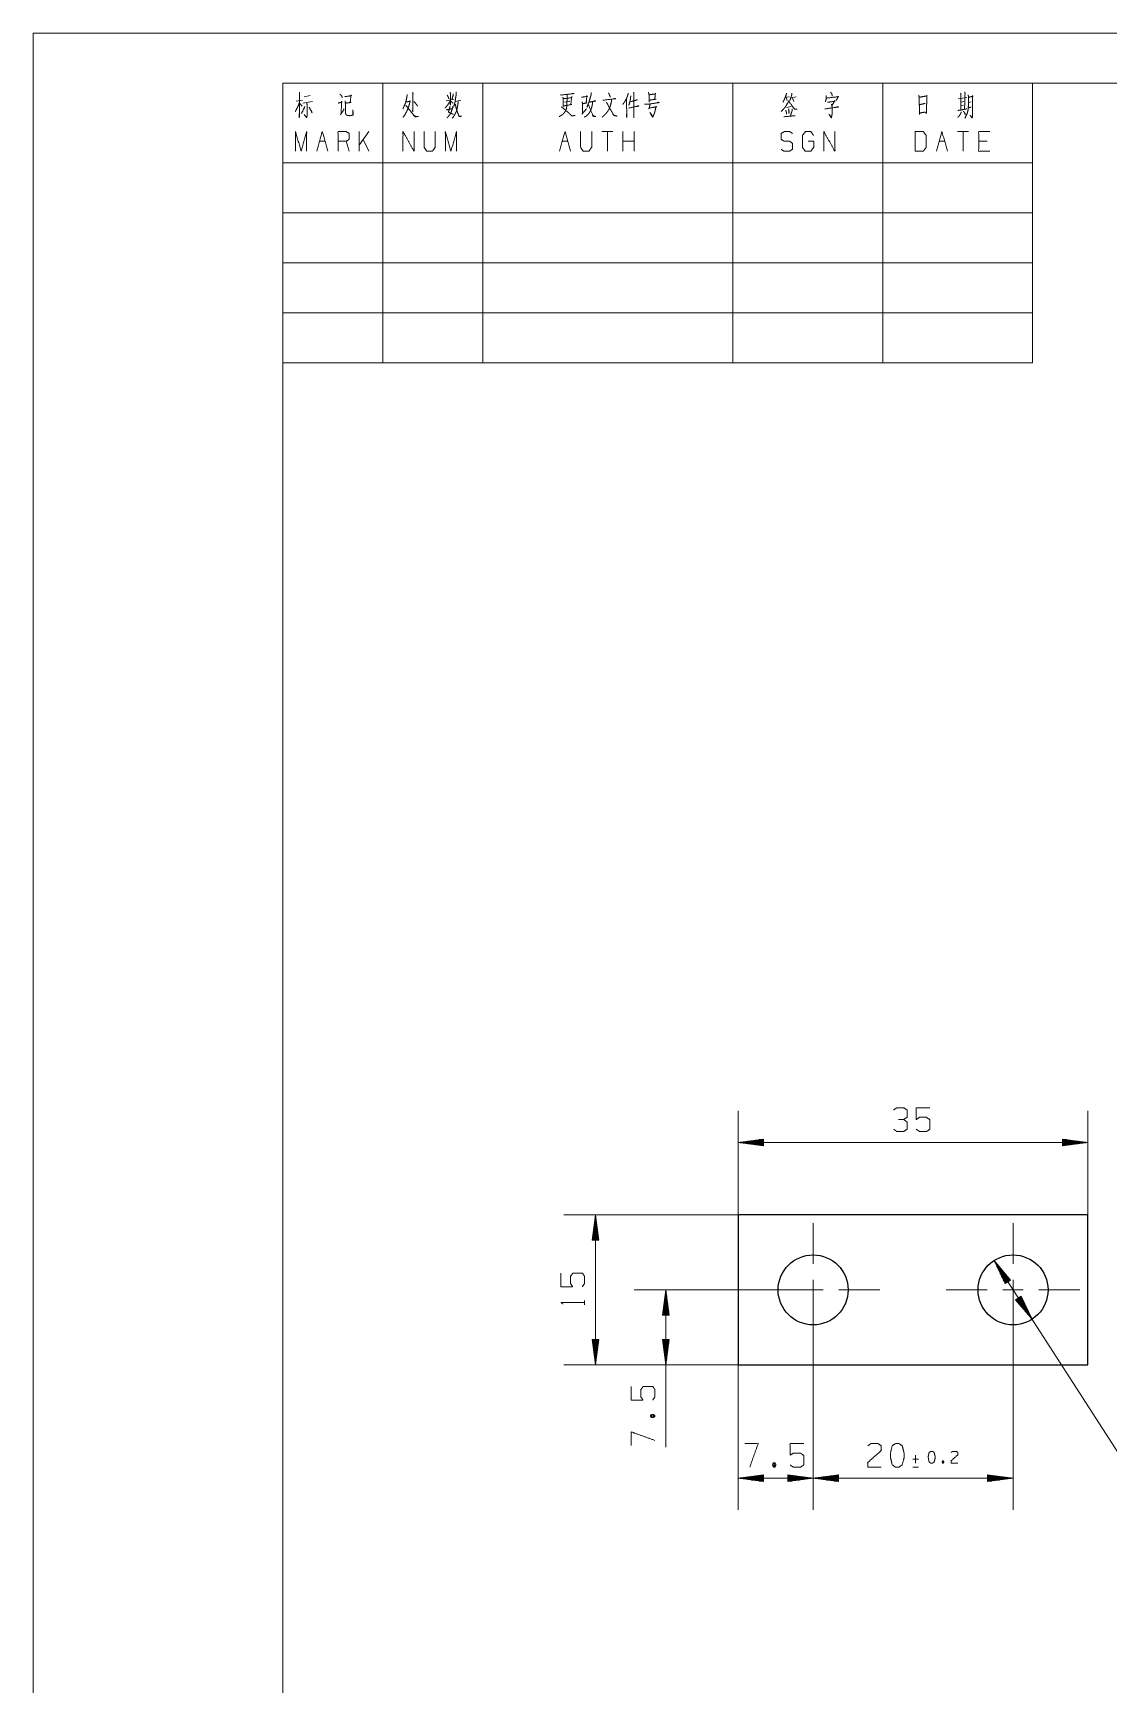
# Model space of a CAD drawing. Header units: millimetres. Extents: x 0 to 210, y 0 to 297.
# Drawn here: x 0 to 107.6, y 131.7 to 297 of the extents above; entities that cross this region are included whole.
import ezdxf

# ---------------------------------------------------------------- set-up
doc = ezdxf.new("R2010")
doc.units = ezdxf.units.MM
doc.layers.add('101', color=7, linetype='Continuous', true_color=0xffffff)

msp = doc.modelspace()

# ---------------------------------------------------------------- linework, layer by layer
at = {"layer": '101', "color": 133, "linetype": 'Continuous', "lineweight": 18}
for p, q in [((210, 297), (0, 297)), ((0, 297), (0, 0)), ((25, 292), (25, 264)), ((25, 292), (100, 292)), ((205, 292), (25, 292)), ((25, 292), (100, 292)), ((25, 292), (25, 5)), ((25, 292), (100, 292)), ((35, 292), (35, 264)), ((45, 292), (45, 264)), ((70, 292), (70, 264)), ((85, 292), (85, 264)), ((100, 292), (100, 264)), ((25, 284), (100, 284)), ((25, 279), (100, 279)), ((25, 274), (100, 274)), ((25, 269), (100, 269)), ((25, 264), (100, 264))]:
    msp.add_line(p, q, dxfattribs=at)
at = {"layer": '101', "color": 72, "linetype": 'Continuous', "lineweight": 18}
for p, q in [((26.34, 290.18), (26.96, 290.3)), ((26.7, 289.95), (26.92, 289.68)), ((26.99, 289.99), (27.95, 290.14)), ((27.13, 290.61), (27.71, 290.74)), ((41.34, 290.22), (42.13, 290.38)), ((42.25, 290.16), (42.79, 290.28)), ((53.17, 290.09), (53.7, 290.18)), ((54.91, 288.87), (55.37, 289.43)), ((75.25, 290.57), (75.67, 290.63)), ((75.35, 290.55), (75.45, 290.24)), ((75.83, 289.64), (75.37, 289.56)), ((75.82, 290.51), (76.35, 290.61)), ((75.98, 290.49), (76.11, 290.16)), ((92.56, 290.43), (93.43, 290.55)), ((92.84, 290.07), (93.11, 290.14)), ((92.86, 289.72), (93.09, 289.78)), ((93.6, 290.05), (93.85, 290.12)), ((28.66, 286.17), (29.22, 286.17)), ((31.62, 285.18), (31.34, 286.17)), ((32.63, 285.18), (32.63, 287.14)), ((33.59, 287.14), (32.63, 285.78)), ((33.59, 285.18), (33.04, 286.36)), ((52.94, 286.17), (53.49, 286.17)), ((58.02, 287.14), (56.9, 287.14)), ((57.46, 287.14), (57.46, 285.18)), ((59.02, 285.18), (59.02, 287.14)), ((60.14, 286.17), (59.02, 286.17)), ((60.14, 285.18), (60.14, 287.14)), ((90.65, 286.17), (91.2, 286.17)), ((93.6, 287.14), (92.49, 287.14)), ((93.05, 287.14), (93.05, 285.18)), ((95.45, 286.17), (94.61, 286.17)), ((55.18, 169.78), (55.18, 170.21)), ((61.77, 158.57), (62.2, 158.72)), ((74.07, 153.97), (74.23, 153.54)), ((88.57, 154.32), (88.01, 154.32)), ((88.29, 154.72), (88.29, 153.92)), ((91, 154.15), (91.08, 153.93)), ((88.01, 153.53), (88.57, 153.53))]:
    msp.add_line(p, q, dxfattribs=at)
at = {"layer": '101', "color": 22, "linetype": 'Continuous', "lineweight": 18}
for p, q in [((70.54, 178.76), (70.54, 189.19)), ((105.54, 178.76), (105.54, 189.19)), ((73.08, 186.35), (70.54, 186.02)), ((70.54, 186.02), (73.08, 185.68)), ((70.54, 186.02), (105.54, 186.02)), ((73.08, 186.04), (70.73, 186.04)), ((73.08, 185.99), (70.73, 185.99)), ((73.08, 186.09), (71.12, 186.09)), ((73.08, 185.94), (71.12, 185.94)), ((73.08, 186.14), (71.5, 186.14)), ((73.08, 185.89), (71.5, 185.89)), ((73.08, 186.19), (71.89, 186.19)), ((73.08, 185.84), (71.89, 185.84)), ((73.08, 186.24), (72.27, 186.24)), ((73.08, 185.79), (72.27, 185.79)), ((73.08, 186.3), (72.66, 186.3)), ((73.08, 185.74), (72.66, 185.74)), ((73.08, 186.35), (73.05, 186.35)), ((73.08, 186.35), (73.05, 186.35)), ((73.08, 185.69), (73.05, 185.69)), ((73.08, 185.69), (73.05, 185.69)), ((73.08, 185.68), (73.08, 186.35)), ((103, 186.35), (103, 185.68)), ((105.54, 186.02), (103, 186.35)), ((103, 186.35), (103.03, 186.35)), ((103, 186.35), (103.03, 186.35)), ((103, 186.3), (103.42, 186.3)), ((103, 186.24), (103.8, 186.24)), ((103, 186.19), (104.19, 186.19)), ((103, 186.14), (104.57, 186.14)), ((103, 186.09), (104.96, 186.09)), ((103, 186.04), (105.34, 186.04)), ((103, 185.68), (105.54, 186.02)), ((103, 185.99), (105.34, 185.99)), ((103, 185.94), (104.96, 185.94)), ((103, 185.89), (104.57, 185.89)), ((103, 185.84), (104.19, 185.84)), ((103, 185.79), (103.8, 185.79)), ((103, 185.74), (103.42, 185.74)), ((103, 185.69), (103.03, 185.69)), ((103, 185.69), (103.03, 185.69)), ((70.54, 178.76), (53.1, 178.76)), ((56.27, 178.76), (55.94, 176.22)), ((56.25, 176.22), (56.25, 178.57)), ((56.27, 178.76), (56.27, 163.76)), ((56.61, 176.22), (56.27, 178.76)), ((56.3, 176.22), (56.3, 178.57)), ((56.05, 176.22), (56.05, 177.03)), ((56.1, 176.22), (56.1, 177.41)), ((56.15, 176.22), (56.15, 177.8)), ((56.2, 176.22), (56.2, 178.19)), ((56.35, 176.22), (56.35, 178.19)), ((56.4, 176.22), (56.4, 177.8)), ((56.45, 176.22), (56.45, 177.41)), ((56.5, 176.22), (56.5, 177.03)), ((55.94, 176.22), (55.94, 176.26)), ((55.94, 176.22), (55.94, 176.26)), ((55.94, 176.22), (56.61, 176.22)), ((55.99, 176.22), (55.99, 176.64)), ((56.55, 176.22), (56.55, 176.64)), ((56.6, 176.22), (56.6, 176.26)), ((56.6, 176.22), (56.6, 176.26)), ((96.14, 174.2), (110.26, 152.34)), ((96.14, 174.2), (97.24, 171.89)), ((97.8, 172.25), (96.14, 174.2)), ((97.5, 172.06), (96.22, 174.03)), ((97.54, 172.09), (96.26, 174.06)), ((97.45, 172.03), (96.39, 173.68)), ((97.58, 172.11), (96.52, 173.76)), ((97.41, 172), (96.56, 173.33)), ((97.37, 171.97), (96.72, 172.97)), ((97.62, 172.14), (96.77, 173.46)), ((97.32, 171.95), (96.89, 172.62)), ((97.67, 172.17), (97.02, 173.17)), ((97.28, 171.92), (97.06, 172.27)), ((97.24, 171.89), (97.22, 171.92)), ((97.24, 171.89), (97.22, 171.92)), ((97.24, 171.89), (97.8, 172.25)), ((97.71, 172.2), (97.27, 172.87)), ((97.75, 172.22), (97.53, 172.57)), ((97.79, 172.25), (97.78, 172.28)), ((97.79, 172.25), (97.78, 172.28)), ((78.04, 171.26), (60.14, 171.26)), ((63.31, 171.26), (62.98, 168.72)), ((63.19, 168.72), (63.19, 170.3)), ((63.24, 168.72), (63.24, 170.69)), ((63.29, 168.72), (63.29, 171.07)), ((63.65, 168.72), (63.31, 171.26)), ((63.31, 171.26), (63.31, 155.53)), ((63.34, 168.72), (63.34, 171.07)), ((63.39, 168.72), (63.39, 170.69)), ((63.44, 168.72), (63.44, 170.3)), ((78.04, 171.26), (78.04, 149.25)), ((78.04, 171.26), (78.04, 149.25)), ((98.04, 171.26), (98.04, 149.25)), ((98.84, 170.64), (98.28, 170.28)), ((98.28, 170.28), (99.94, 168.32)), ((98.28, 170.28), (98.3, 170.25)), ((98.28, 170.28), (98.3, 170.25)), ((98.32, 170.31), (98.55, 169.96)), ((98.37, 170.33), (98.8, 169.66)), ((98.41, 170.36), (99.05, 169.36)), ((98.45, 170.39), (99.31, 169.07)), ((98.49, 170.42), (99.56, 168.77)), ((98.54, 170.44), (99.81, 168.47)), ((98.58, 170.47), (99.85, 168.5)), ((98.62, 170.5), (99.69, 168.85)), ((98.67, 170.53), (99.52, 169.2)), ((98.71, 170.55), (99.35, 169.56)), ((98.75, 170.58), (99.19, 169.91)), ((98.79, 170.61), (99.02, 170.26)), ((98.84, 170.64), (98.85, 170.61)), ((98.84, 170.64), (98.85, 170.61)), ((99.94, 168.32), (98.84, 170.64)), ((62.98, 168.72), (62.98, 168.76)), ((62.98, 168.72), (62.98, 168.76)), ((62.98, 168.72), (63.65, 168.72)), ((63.03, 168.72), (63.03, 169.14)), ((63.08, 168.72), (63.08, 169.53)), ((63.14, 168.72), (63.14, 169.91)), ((63.49, 168.72), (63.49, 169.91)), ((63.54, 168.72), (63.54, 169.53)), ((63.59, 168.72), (63.59, 169.14)), ((63.64, 168.72), (63.64, 168.76)), ((63.64, 168.72), (63.64, 168.76)), ((55.94, 166.3), (55.94, 166.27)), ((55.94, 166.3), (56.27, 163.76)), ((56.61, 166.3), (55.94, 166.3)), ((55.94, 166.3), (55.94, 166.27)), ((55.99, 166.3), (55.99, 165.89)), ((56.05, 166.3), (56.05, 165.5)), ((56.1, 166.3), (56.1, 165.12)), ((56.15, 166.3), (56.15, 164.73)), ((56.2, 166.3), (56.2, 164.34)), ((56.25, 166.3), (56.25, 163.96)), ((56.27, 163.76), (56.61, 166.3)), ((56.3, 166.3), (56.3, 163.96)), ((56.35, 166.3), (56.35, 164.34)), ((56.4, 166.3), (56.4, 164.73)), ((56.45, 166.3), (56.45, 165.12)), ((56.5, 166.3), (56.5, 165.5)), ((56.55, 166.3), (56.55, 165.89)), ((56.6, 166.3), (56.6, 166.27)), ((56.6, 166.3), (56.6, 166.27)), ((62.98, 166.3), (62.98, 166.27)), ((63.65, 166.3), (62.98, 166.3)), ((62.98, 166.3), (62.98, 166.27)), ((62.98, 166.3), (63.31, 163.76)), ((63.03, 166.3), (63.03, 165.89)), ((63.08, 166.3), (63.08, 165.5)), ((63.14, 166.3), (63.14, 165.12)), ((63.19, 166.3), (63.19, 164.73)), ((63.24, 166.3), (63.24, 164.34)), ((63.29, 166.3), (63.29, 163.96)), ((63.31, 163.76), (63.65, 166.3)), ((63.34, 166.3), (63.34, 163.96)), ((63.39, 166.3), (63.39, 164.34)), ((63.44, 166.3), (63.44, 164.73)), ((63.49, 166.3), (63.49, 165.12)), ((63.54, 166.3), (63.54, 165.5)), ((63.59, 166.3), (63.59, 165.89)), ((63.64, 166.3), (63.64, 166.27)), ((63.64, 166.3), (63.64, 166.27)), ((70.54, 163.76), (53.1, 163.76)), ((70.54, 163.76), (60.14, 163.76)), ((70.54, 163.76), (70.54, 149.25)), ((73.08, 152.76), (70.54, 152.42)), ((70.54, 152.42), (73.08, 152.09)), ((78.04, 152.42), (70.54, 152.42)), ((73.08, 152.45), (70.73, 152.45)), ((73.08, 152.4), (70.73, 152.4)), ((73.08, 152.5), (71.12, 152.5)), ((73.08, 152.35), (71.12, 152.35)), ((73.08, 152.55), (71.5, 152.55)), ((73.08, 152.3), (71.5, 152.3)), ((73.08, 152.6), (71.89, 152.6)), ((73.08, 152.24), (71.89, 152.24)), ((73.08, 152.65), (72.27, 152.65)), ((73.08, 152.19), (72.27, 152.19)), ((73.08, 152.7), (72.66, 152.7)), ((73.08, 152.14), (72.66, 152.14)), ((73.08, 152.75), (73.05, 152.75)), ((73.08, 152.75), (73.05, 152.75)), ((73.08, 152.09), (73.05, 152.09)), ((73.08, 152.09), (73.05, 152.09)), ((73.08, 152.09), (73.08, 152.76)), ((78.04, 152.42), (75.5, 152.76)), ((75.5, 152.76), (75.5, 152.09)), ((75.5, 152.75), (75.53, 152.75)), ((75.5, 152.75), (75.53, 152.75)), ((75.5, 152.7), (75.92, 152.7)), ((75.5, 152.65), (76.3, 152.65)), ((75.5, 152.6), (76.69, 152.6)), ((75.5, 152.55), (77.07, 152.55)), ((75.5, 152.5), (77.46, 152.5)), ((75.5, 152.45), (77.84, 152.45)), ((75.5, 152.09), (78.04, 152.42)), ((75.5, 152.4), (77.84, 152.4)), ((75.5, 152.35), (77.46, 152.35)), ((75.5, 152.3), (77.07, 152.3)), ((75.5, 152.24), (76.69, 152.24)), ((75.5, 152.19), (76.3, 152.19)), ((75.5, 152.14), (75.92, 152.14)), ((75.5, 152.09), (75.53, 152.09)), ((75.5, 152.09), (75.53, 152.09)), ((80.58, 152.76), (78.04, 152.42)), ((78.04, 152.42), (98.04, 152.42)), ((78.04, 152.42), (80.58, 152.09)), ((80.58, 152.45), (78.23, 152.45)), ((80.58, 152.4), (78.23, 152.4)), ((80.58, 152.5), (78.62, 152.5)), ((80.58, 152.35), (78.62, 152.35)), ((80.58, 152.55), (79, 152.55)), ((80.58, 152.3), (79, 152.3)), ((80.58, 152.6), (79.39, 152.6)), ((80.58, 152.24), (79.39, 152.24)), ((80.58, 152.65), (79.77, 152.65)), ((80.58, 152.19), (79.77, 152.19)), ((80.58, 152.7), (80.16, 152.7)), ((80.58, 152.14), (80.16, 152.14)), ((80.58, 152.75), (80.55, 152.75)), ((80.58, 152.75), (80.55, 152.75)), ((80.58, 152.09), (80.55, 152.09)), ((80.58, 152.09), (80.55, 152.09)), ((80.58, 152.09), (80.58, 152.76)), ((98.04, 152.42), (95.5, 152.76)), ((95.5, 152.76), (95.5, 152.09)), ((95.5, 152.75), (95.53, 152.75)), ((95.5, 152.75), (95.53, 152.75)), ((95.5, 152.7), (95.92, 152.7)), ((95.5, 152.65), (96.3, 152.65)), ((95.5, 152.6), (96.69, 152.6)), ((95.5, 152.55), (97.07, 152.55)), ((95.5, 152.5), (97.46, 152.5)), ((95.5, 152.45), (97.84, 152.45)), ((95.5, 152.09), (98.04, 152.42)), ((95.5, 152.4), (97.84, 152.4)), ((95.5, 152.35), (97.46, 152.35)), ((95.5, 152.3), (97.07, 152.3)), ((95.5, 152.24), (96.69, 152.24)), ((95.5, 152.19), (96.3, 152.19)), ((95.5, 152.14), (95.92, 152.14)), ((95.5, 152.09), (95.53, 152.09)), ((95.5, 152.09), (95.53, 152.09))]:
    msp.add_line(p, q, dxfattribs=at)
at = {"layer": '101', "color": 252, "linetype": 'Continuous', "lineweight": 25}
for p, q in [((105.54, 178.76), (70.54, 178.76)), ((70.54, 178.76), (70.54, 163.76)), ((105.54, 163.76), (105.54, 178.76)), ((70.54, 163.76), (105.54, 163.76))]:
    msp.add_line(p, q, dxfattribs=at)
at = {"layer": '101', "color": 151, "linetype": 'Continuous', "lineweight": 18}
for p, q in [((78.04, 173.86), (78.04, 177.94)), ((98.04, 173.86), (98.04, 177.94)), ((78.04, 170.26), (78.04, 172.27)), ((98.04, 170.26), (98.04, 172.27)), ((75.45, 171.26), (71.36, 171.26)), ((77.03, 171.26), (79.04, 171.26)), ((80.63, 171.26), (84.71, 171.26)), ((95.45, 171.26), (91.36, 171.26)), ((97.03, 171.26), (99.04, 171.26)), ((100.63, 171.26), (104.71, 171.26)), ((78.04, 168.67), (78.04, 164.59)), ((98.04, 168.67), (98.04, 164.59))]:
    msp.add_line(p, q, dxfattribs=at)
at = {"layer": '101', "color": 252, "linetype": 'Continuous', "lineweight": 25}
for centre in [(78.04, 171.26), (98.04, 171.26)]:
    msp.add_circle(centre, 3.5, dxfattribs=at)
at = {"layer": '101', "color": 72, "linetype": 'Continuous', "lineweight": 18}
for points, knots in [([(26.67, 291.07), (26.66, 288.89), (26.63, 288.5), (26.61, 288.71), (26.64, 288.94)], [0, 0, 0.723303, 0.854546, 0.923601, 1, 1]), ([(30.7, 290.88), (30.87, 290.72), (30.92, 290.63), (30.92, 290.53), (30.9, 290.67)], [0, 0, 0.413146, 0.573572, 0.750721, 1, 1]), ([(37.97, 291.05), (38.02, 290.94), (38, 290.84), (37.99, 289.12), (37.97, 289.23), (38, 289.45)], [0, 0, 0.049543, 0.095606, 0.852767, 0.898838, 1, 1]), ([(41.73, 291.07), (41.76, 290.92), (41.76, 289.78), (41.73, 289.93), (41.76, 290.05)], [0, 0, 0.094654, 0.823636, 0.91829, 1, 1]), ([(42.03, 290.92), (42.03, 290.82), (41.91, 290.34)], [0, 0, 0.174301, 1, 1]), ([(42.33, 291.11), (42.33, 290.98), (42.32, 290.76), (42.27, 290.47), (42.23, 290.16), (42.17, 289.91), (42.1, 289.68), (42.08, 289.62)], [0, 0, 0.081852, 0.232243, 0.425429, 0.63211, 0.800313, 0.957953, 1, 1]), ([(52.76, 290.82), (52.82, 290.78), (52.85, 290.8), (54.11, 290.94), (54.07, 290.96), (53.92, 290.92)], [0, 0, 0.045522, 0.068286, 0.872626, 0.90344, 1, 1]), ([(55.85, 291.05), (55.82, 290.8), (55.73, 290.47), (55.62, 290.12), (55.53, 289.89), (55.47, 289.72), (55.41, 289.58)], [0, 0, 0.162457, 0.385014, 0.625897, 0.784413, 0.898493, 1, 1]), ([(57.56, 291.03), (57.66, 290.84), (57.71, 290.72), (57.74, 290.59)], [0, 0, 0.450481, 0.729637, 1, 1]), ([(59.55, 290.98), (59.48, 290.72), (59.38, 290.47), (59.26, 290.24), (59.14, 290.05), (59, 289.85)], [0, 0, 0.21836, 0.428744, 0.629221, 0.801494, 1, 1]), ([(60.08, 291.07), (60.12, 290.98), (60.09, 291.03), (60.11, 288.54), (60.09, 288.73), (60.11, 289.04)], [0, 0, 0.029975, 0.04619, 0.840789, 0.900562, 1, 1]), ([(61.57, 291.07), (61.63, 290.82), (61.63, 290.09), (61.63, 290.28), (62.33, 290.38), (62.21, 290.38), (62.24, 290.9), (62.26, 290.98), (62.29, 290.92), (62.19, 290.9), (61.63, 290.82)], [0, 0, 0.076614, 0.294117, 0.350048, 0.563214, 0.598361, 0.753971, 0.779215, 0.799829, 0.831205, 1, 1]), ([(75.37, 290.98), (75.35, 290.84), (75.23, 290.53), (75.13, 290.28), (75.01, 290.07)], [0, 0, 0.148006, 0.485257, 0.758321, 1, 1]), ([(75.91, 290.98), (75.92, 290.88), (75.75, 290.3)], [0, 0, 0.147218, 1, 1]), ([(79.78, 291.09), (79.89, 290.96), (79.93, 290.86), (79.96, 290.69)], [0, 0, 0.364604, 0.619196, 1, 1]), ([(92.8, 290.98), (92.83, 290.86), (92.83, 289.31)], [0, 0, 0.075954, 1, 1]), ([(93.21, 291.11), (93.24, 290.98), (93.19, 289.37)], [0, 0, 0.073211, 1, 1]), ([(26.67, 290.16), (26.6, 289.91), (26.48, 289.62), (26.35, 289.35), (26.23, 289.14)], [0, 0, 0.233514, 0.515368, 0.78555, 1, 1]), ([(27.18, 289.66), (27.17, 289.58), (26.86, 288.96)], [0, 0, 0.108202, 1, 1]), ([(27.37, 289.99), (27.42, 289.87), (27.42, 288.83), (27.4, 288.6), (27.39, 288.52), (27.11, 288.85), (27.39, 288.56)], [0, 0, 0.056947, 0.504404, 0.603051, 0.639405, 0.826366, 1, 1]), ([(27.61, 289.58), (27.87, 289.16), (27.92, 289), (27.81, 289.27)], [0, 0, 0.516563, 0.696901, 1, 1]), ([(30.53, 289.99), (30.92, 290.09), (30.86, 290.16), (30.83, 288.96), (30.77, 288.83), (31.12, 289.41)], [0, 0, 0.158008, 0.19221, 0.673433, 0.728446, 1, 1]), ([(31.19, 290.63), (31.87, 290.74), (31.82, 290.8), (31.73, 290.05), (31.82, 290.05), (31.25, 289.99)], [0, 0, 0.313958, 0.349012, 0.694882, 0.735357, 1, 1]), ([(31.22, 290.22), (31.25, 289.91), (31.25, 289.2), (31.27, 288.98), (31.3, 288.87), (31.34, 288.81), (31.41, 288.77), (31.53, 288.75), (31.66, 288.73), (32.03, 288.79), (32, 289.33), (32, 288.79)], [0, 0, 0.097093, 0.316208, 0.387239, 0.42073, 0.444406, 0.470581, 0.507596, 0.549105, 0.664641, 0.832445, 1, 1]), ([(37.43, 290.84), (37.42, 290.72), (37.34, 290.3), (37.26, 290.01), (37.18, 289.8), (37.09, 289.6), (37.01, 289.43)], [0, 0, 0.084498, 0.36853, 0.573114, 0.721457, 0.873368, 1, 1]), ([(37.28, 290.09), (37.75, 290.18), (37.71, 290.22), (37.68, 290.03), (37.62, 289.76), (37.56, 289.6), (37.48, 289.37), (37.4, 289.18), (37.28, 288.98), (37.2, 288.81), (37.02, 288.56)], [0, 0, 0.202443, 0.228131, 0.308408, 0.425631, 0.500403, 0.604281, 0.689483, 0.790714, 0.870506, 1, 1]), ([(37.28, 289.8), (38.22, 288.62), (38.56, 288.65), (38.54, 288.65), (38.24, 288.67), (38.08, 288.81)], [0, 0, 0.632183, 0.773704, 0.779845, 0.909108, 1, 1]), ([(38.1, 290.16), (38.13, 290.14), (38.4, 289.8), (38.47, 289.68)], [0, 0, 0.059448, 0.761031, 1, 1]), ([(41.75, 290.24), (41.62, 290.01), (41.48, 289.8), (41.35, 289.64), (41.22, 289.49)], [0, 0, 0.287221, 0.555142, 0.786181, 1, 1]), ([(41.34, 289.31), (41.97, 289.45), (41.98, 289.64), (41.98, 289.56), (41.91, 289.31), (41.81, 289.04), (41.7, 288.83), (41.59, 288.71), (41.48, 288.58), (41.41, 288.52)], [0, 0, 0.30447, 0.39258, 0.431622, 0.553714, 0.689469, 0.798362, 0.878841, 0.954752, 1, 1]), ([(41.43, 290.8), (41.56, 290.57), (41.59, 290.43)], [0, 0, 0.640221, 1, 1]), ([(41.72, 289.66), (41.56, 289.08), (41.66, 289.04), (41.78, 289), (41.89, 288.94), (42.04, 288.85)], [0, 0, 0.5291, 0.62629, 0.735524, 0.852093, 1, 1]), ([(41.76, 290.2), (41.94, 290.07), (42.03, 289.97)], [0, 0, 0.613122, 1, 1]), ([(42.54, 290.16), (42.49, 289.8), (42.45, 289.56), (42.41, 289.35), (42.35, 289.16), (42.23, 288.91), (42.13, 288.73), (42.01, 288.56), (41.92, 288.48)], [0, 0, 0.19438, 0.332636, 0.448614, 0.555649, 0.70616, 0.822692, 0.933847, 1, 1]), ([(42.22, 289.89), (42.25, 289.85), (42.39, 289.27), (42.49, 289), (42.6, 288.71), (42.63, 288.65), (42.85, 288.67), (42.63, 288.69), (42.55, 288.81)], [0, 0, 0.026721, 0.341749, 0.493483, 0.655465, 0.691641, 0.80784, 0.924039, 1, 1]), ([(53.44, 290.84), (53.42, 290.18), (53.41, 289.85), (53.39, 289.66), (53.38, 289.56), (53.36, 289.43), (53.32, 289.31), (53.27, 289.2), (53.14, 289.02), (53, 288.85), (52.79, 288.73), (52.69, 288.67), (52.65, 288.65)], [0, 0, 0.263783, 0.395771, 0.470171, 0.511786, 0.56157, 0.614019, 0.658777, 0.749614, 0.837596, 0.932985, 0.980677, 1, 1]), ([(52.82, 289.6), (52.89, 289.6), (53.17, 289.37), (53.41, 289.16), (53.63, 288.98), (53.9, 288.71), (54.23, 288.75), (53.92, 288.71), (53.82, 288.79)], [0, 0, 0.033467, 0.197839, 0.340788, 0.472468, 0.649452, 0.797921, 0.939753, 1, 1]), ([(53, 290.59), (53.04, 290.41), (53.04, 289.66), (53.03, 289.7), (53.89, 289.85), (53.8, 289.85), (53.89, 290.63), (53.92, 290.57), (53.87, 290.53), (53.04, 290.43)], [0, 0, 0.051663, 0.252803, 0.264656, 0.500971, 0.524672, 0.738301, 0.756829, 0.773117, 1, 1]), ([(54.88, 290.57), (55.47, 290.67), (55.41, 290.74), (55.34, 290.01), (55.41, 290.01), (54.97, 289.93), (54.94, 290.12), (54.97, 289.89), (54.96, 288.96)], [0, 0, 0.181366, 0.207406, 0.429567, 0.451891, 0.588199, 0.645735, 0.715777, 1, 1]), ([(55.98, 290.12), (55.98, 289.99), (55.92, 289.66), (55.86, 289.47), (55.81, 289.31), (55.73, 289.16), (55.65, 289.02), (55.54, 288.87), (55.31, 288.67), (55.13, 288.58)], [0, 0, 0.067236, 0.249298, 0.354996, 0.450079, 0.537949, 0.629663, 0.725721, 0.894899, 1, 1]), ([(55.54, 289.8), (55.59, 289.78), (56.04, 288.67), (56.32, 288.65), (56.06, 288.71), (55.98, 288.83)], [0, 0, 0.024909, 0.644018, 0.787117, 0.926016, 1, 1]), ([(55.62, 290.07), (56.27, 290.2), (56.2, 290.22), (56.08, 290.18)], [0, 0, 0.769962, 0.857327, 1, 1]), ([(57.88, 290.32), (57.88, 290.2), (57.81, 289.91), (57.74, 289.68), (57.65, 289.43), (57.52, 289.23), (57.5, 289.18), (57.42, 289.08), (57.31, 288.94), (57.18, 288.81), (57.06, 288.69), (56.93, 288.58)], [0, 0, 0.060656, 0.206644, 0.323463, 0.452143, 0.571976, 0.593424, 0.659716, 0.74639, 0.834816, 0.918178, 1, 1]), ([(57.02, 290.28), (58.29, 290.43), (58.21, 290.45), (58.12, 290.41)], [0, 0, 0.872478, 0.933903, 1, 1]), ([(57.34, 290.05), (57.4, 290.01), (58.1, 288.75), (58.43, 288.69), (58.12, 288.77), (58.02, 288.89)], [0, 0, 0.030854, 0.652647, 0.79375, 0.930716, 1, 1]), ([(59.38, 290.41), (59.39, 289.16), (59.39, 288.56), (59.38, 288.69), (59.39, 288.91)], [0, 0, 0.565717, 0.839123, 0.896086, 1, 1]), ([(59.57, 289.49), (60.61, 289.7), (60.53, 289.72), (60.4, 289.66)], [0, 0, 0.826976, 0.886334, 1, 1]), ([(59.8, 290.72), (59.76, 290.38), (59.7, 290.09), (59.64, 289.89), (59.6, 289.76)], [0, 0, 0.34211, 0.644851, 0.86512, 1, 1]), ([(59.8, 290.14), (60.47, 290.32), (60.4, 290.32), (60.28, 290.26)], [0, 0, 0.772509, 0.853435, 1, 1]), ([(61.18, 289.87), (61.37, 289.87), (61.75, 289.91), (62.68, 290.05), (62.58, 290.07), (62.43, 290.03)], [0, 0, 0.10704, 0.322386, 0.855626, 0.914427, 1, 1]), ([(61.73, 289.91), (61.63, 289.41), (61.6, 289.49), (62.38, 289.62), (62.33, 289.7), (62.33, 289.62), (62.24, 289.27), (62.19, 289.04), (62.11, 288.85), (62.05, 288.71), (62.01, 288.6), (61.98, 288.58), (61.72, 289.06), (62, 288.62)], [0, 0, 0.13637, 0.159981, 0.371157, 0.396349, 0.418604, 0.516111, 0.579311, 0.63312, 0.675133, 0.705357, 0.714996, 0.861275, 1, 1]), ([(75.64, 290.3), (75.63, 290.2), (75.39, 289.83), (75.38, 289.78), (75.26, 289.6), (75.06, 289.37), (74.85, 289.16)], [0, 0, 0.074337, 0.387309, 0.418539, 0.575027, 0.79286, 1, 1]), ([(75.31, 289.27), (75.38, 289), (75.38, 288.87), (75.37, 289.04)], [0, 0, 0.489807, 0.707975, 1, 1]), ([(75.58, 289.43), (75.64, 289.12), (75.61, 288.96), (75.61, 289.18)], [0, 0, 0.443891, 0.680119, 1, 1]), ([(75.61, 290.16), (76.2, 289.37), (76.43, 289.37), (76.2, 289.39), (76.08, 289.54)], [0, 0, 0.599324, 0.742451, 0.886135, 1, 1]), ([(75.95, 289.41), (75.95, 289.27), (75.77, 288.69)], [0, 0, 0.19307, 1, 1]), ([(79.2, 289.41), (80.57, 289.6), (80.49, 289.62), (80.28, 289.56)], [0, 0, 0.820202, 0.873508, 1, 1]), ([(79.34, 290.74), (79.34, 290.51), (79.33, 290.34), (79.3, 290.22), (79.27, 290.12)], [0, 0, 0.361949, 0.626223, 0.829034, 1, 1]), ([(79.34, 290.49), (80.57, 290.63), (80.56, 290.67), (80.37, 290.26)], [0, 0, 0.712481, 0.737756, 1, 1]), ([(79.49, 290.07), (80.25, 290.18), (80.21, 290.24), (79.92, 289.72)], [0, 0, 0.533866, 0.586729, 1, 1]), ([(79.87, 289.87), (79.9, 289.76), (79.93, 289.64), (79.94, 289.43), (79.94, 289), (79.93, 288.85), (79.9, 288.65), (79.86, 288.52), (79.64, 288.87), (79.87, 288.56)], [0, 0, 0.049623, 0.1085, 0.204239, 0.404798, 0.471991, 0.568442, 0.629223, 0.820578, 1, 1]), ([(88.61, 290.8), (88.64, 290.59), (88.66, 290.14), (88.67, 289.66), (88.67, 289.6), (88.67, 288.83), (88.67, 288.98), (89.24, 289.1), (89.36, 288.96), (89.39, 289.14), (89.39, 289.39), (89.4, 289.87), (89.42, 290.36), (89.42, 290.78), (89.43, 290.72), (88.66, 290.57)], [0, 0, 0.037589, 0.119519, 0.205166, 0.216331, 0.354043, 0.380097, 0.485125, 0.518622, 0.552532, 0.597196, 0.682843, 0.77221, 0.846648, 0.858119, 1, 1]), ([(88.67, 289.83), (89.24, 289.95), (89.18, 289.97), (89.05, 289.89)], [0, 0, 0.728512, 0.805958, 1, 1]), ([(92.52, 289.25), (93.43, 289.41), (93.38, 289.43), (93.33, 289.37)], [0, 0, 0.873246, 0.919206, 1, 1]), ([(93.55, 290.82), (93.59, 290.59), (93.59, 290.14), (93.57, 289.64), (93.55, 289.33), (93.47, 289), (93.38, 288.79), (93.22, 288.48)], [0, 0, 0.096217, 0.285187, 0.491418, 0.620825, 0.76157, 0.854869, 1, 1]), ([(93.57, 289.52), (93.6, 289.52), (93.84, 289.58)], [0, 0, 0.107799, 1, 1]), ([(93.59, 290.57), (94.03, 290.67), (93.98, 290.74), (93.98, 290.05), (94, 289.12), (93.98, 288.77), (93.97, 288.56), (93.95, 288.5), (93.74, 288.77), (93.94, 288.58)], [0, 0, 0.13308, 0.155522, 0.357051, 0.631901, 0.735808, 0.797028, 0.815849, 0.918301, 1, 1]), ([(75.12, 288.62), (76.23, 288.73), (76.16, 288.73), (75.99, 288.71)], [0, 0, 0.825897, 0.879998, 1, 1]), ([(92.86, 289.12), (92.84, 289.02), (92.73, 288.81), (92.62, 288.67), (92.52, 288.56)], [0, 0, 0.157085, 0.51447, 0.781154, 1, 1]), ([(93.09, 289.18), (93.25, 288.94), (93.25, 288.83), (93.19, 289.02)], [0, 0, 0.497679, 0.671694, 1, 1]), ([(26.26, 285.18), (26.26, 287.14), (26.82, 285.18), (27.37, 287.14), (27.37, 285.18)], [0, 0, 0.245192, 0.5, 0.754808, 1, 1]), ([(30.51, 285.18), (30.51, 287.14), (31.34, 287.14), (31.62, 286.96), (31.62, 286.36), (31.34, 286.17), (30.51, 286.17)], [0, 0, 0.400952, 0.571035, 0.639278, 0.761676, 0.829917, 1, 1]), ([(37.01, 285.18), (37.01, 287.14), (38.12, 285.18), (38.12, 287.14)], [0, 0, 0.317574, 0.682426, 1, 1]), ([(39.13, 287.14), (39.13, 285.57), (39.39, 285.18), (39.95, 285.18), (40.24, 285.57), (40.24, 287.14)], [0, 0, 0.337152, 0.438599, 0.557781, 0.662848, 1, 1]), ([(41.25, 285.18), (41.25, 287.14), (41.81, 285.18), (42.36, 287.14), (42.36, 285.18)], [0, 0, 0.245192, 0.5, 0.754808, 1, 1]), ([(54.78, 287.14), (54.78, 285.57), (55.05, 285.18), (55.6, 285.18), (55.89, 285.57), (55.89, 287.14)], [0, 0, 0.337152, 0.438599, 0.557781, 0.662848, 1, 1]), ([(74.85, 285.36), (75.13, 285.18), (75.7, 285.18), (75.98, 285.39), (75.98, 285.97), (75.7, 286.17), (75.15, 286.17), (74.85, 286.36), (74.85, 286.96), (75.15, 287.14), (75.7, 287.14), (75.98, 286.96)], [0, 0, 0.068035, 0.184054, 0.254521, 0.372333, 0.442799, 0.555843, 0.626367, 0.748393, 0.81892, 0.931964, 1, 1]), ([(77.55, 286.17), (78.1, 286.17), (78.1, 285.57), (77.82, 285.18), (77.25, 285.18), (76.97, 285.57), (76.97, 286.75), (77.27, 287.14), (77.81, 287.14), (78.09, 286.75)], [0, 0, 0.103295, 0.214797, 0.304261, 0.410274, 0.499739, 0.718892, 0.809956, 0.910533, 1, 1]), ([(79.11, 285.18), (79.11, 287.14), (80.22, 285.18), (80.22, 287.14)], [0, 0, 0.317574, 0.682426, 1, 1]), ([(88.25, 285.18), (89.07, 285.18), (89.36, 285.57), (89.36, 286.75), (89.07, 287.14), (88.25, 287.14), (88.25, 285.18)], [0, 0, 0.142133, 0.227159, 0.431787, 0.516817, 0.65895, 1, 1]), ([(90.37, 285.18), (90.93, 287.14), (91.48, 285.18)], [0, 0, 0.5, 1, 1]), ([(95.73, 285.18), (94.61, 285.18), (94.61, 287.14), (95.73, 287.14)], [0, 0, 0.265389, 0.734611, 1, 1]), ([(87.1, 188.31), (87.44, 188.53), (87.44, 189.26), (87.1, 189.48), (86.42, 189.48), (86.08, 189.26)], [0, 0, 0.153875, 0.429853, 0.583728, 0.846125, 1, 1]), ([(88.36, 187.33), (88.69, 187.11), (89.38, 187.11), (89.72, 187.33), (89.72, 188.28), (89.38, 188.53), (88.69, 188.53), (88.36, 188.31), (88.36, 189.48), (89.72, 189.48)], [0, 0, 0.062229, 0.168344, 0.230572, 0.376816, 0.441264, 0.547379, 0.609608, 0.790489, 1, 1]), ([(86.1, 187.33), (86.42, 187.11), (87.1, 187.11), (87.44, 187.33), (87.44, 188.06), (87.1, 188.31), (86.59, 188.31)], [0, 0, 0.12412, 0.343688, 0.472446, 0.703378, 0.836732, 1, 1]), ([(54.96, 171.58), (55.18, 171.92), (55.18, 172.61), (54.96, 172.94), (54.01, 172.94), (53.76, 172.61), (53.76, 171.92), (53.98, 171.58), (52.81, 171.58), (52.81, 172.94)], [0, 0, 0.062228, 0.168343, 0.230571, 0.376815, 0.441265, 0.54738, 0.609608, 0.79049, 1, 1]), ([(53.01, 169.85), (52.81, 170), (55.18, 170)], [0, 0, 0.093492, 1, 1]), ([(62, 160.24), (62.22, 160.58), (62.22, 161.27), (62, 161.6), (61.05, 161.6), (60.8, 161.27), (60.8, 160.58), (61.02, 160.24), (59.85, 160.24), (59.85, 161.6)], [0, 0, 0.062228, 0.168344, 0.230572, 0.376816, 0.441265, 0.547381, 0.609609, 0.790489, 1, 1]), ([(62.2, 158.57), (62.2, 158.72), (61.97, 158.81), (61.77, 158.72), (61.77, 158.57), (61.97, 158.48), (62.2, 158.57), (61.77, 158.72)], [0, 0, 0.093979, 0.236785, 0.365958, 0.459937, 0.589109, 0.731916, 1, 1]), ([(62.22, 156.2), (59.85, 157.05), (59.85, 155.71)], [0, 0, 0.652471, 1, 1]), ([(71.7, 153.52), (72.55, 155.89), (71.21, 155.89)], [0, 0, 0.652471, 1, 1]), ([(75.74, 153.74), (76.08, 153.52), (76.77, 153.52), (77.1, 153.74), (77.1, 154.69), (76.77, 154.94), (76.08, 154.94), (75.74, 154.72), (75.74, 155.89), (77.1, 155.89)], [0, 0, 0.062228, 0.168344, 0.230572, 0.376816, 0.441265, 0.547381, 0.609609, 0.79049, 1, 1]), ([(83.52, 155.67), (83.83, 155.89), (84.52, 155.89), (84.86, 155.67), (84.86, 155.19), (83.5, 153.99), (83.52, 153.52), (84.86, 153.52)], [0, 0, 0.069693, 0.192977, 0.265274, 0.350227, 0.67474, 0.759752, 1, 1]), ([(86.62, 153.52), (86.96, 153.77), (87.14, 154.47), (87.14, 154.94), (86.96, 155.67), (86.62, 155.89), (86.29, 155.89), (85.95, 155.67), (85.78, 154.94), (85.79, 154.47), (85.95, 153.77), (86.29, 153.52), (86.62, 153.52)], [0, 0, 0.067525, 0.183971, 0.260583, 0.380943, 0.44614, 0.500305, 0.565503, 0.685863, 0.762528, 0.878309, 0.945835, 1, 1]), ([(74.07, 153.54), (74.23, 153.54), (74.32, 153.77), (74.23, 153.97), (74.07, 153.97), (73.98, 153.77), (74.07, 153.54), (74.23, 153.97)], [0, 0, 0.093976, 0.236784, 0.365958, 0.459934, 0.589107, 0.731915, 1, 1]), ([(89.98, 153.92), (90.15, 154.05), (90.24, 154.4), (90.24, 154.63), (90.15, 155), (89.98, 155.11), (89.82, 155.11), (89.65, 155), (89.56, 154.63), (89.57, 154.4), (89.65, 154.05), (89.82, 153.92), (89.98, 153.92)], [0, 0, 0.067526, 0.183973, 0.260584, 0.380943, 0.446143, 0.500306, 0.565505, 0.685865, 0.762528, 0.878311, 0.945837, 1, 1]), ([(91, 153.93), (91.08, 153.93), (91.12, 154.05), (91.08, 154.15), (91, 154.15), (90.95, 154.05), (91, 153.93), (91.08, 154.15)], [0, 0, 0.093978, 0.236781, 0.365956, 0.459934, 0.589109, 0.731912, 1, 1]), ([(91.85, 155), (92, 155.11), (92.35, 155.11), (92.52, 155), (92.52, 154.76), (91.84, 154.16), (91.85, 153.92), (92.52, 153.92)], [0, 0, 0.069691, 0.192976, 0.265274, 0.350226, 0.674741, 0.759752, 1, 1])]:
    msp.add_open_spline(points, degree=1, knots=knots, dxfattribs=at)
for points in [[(28.38, 285.18), (28.94, 287.14), (29.5, 285.18)], [(52.66, 285.18), (53.22, 287.14), (53.77, 285.18)]]:
    msp.add_open_spline(points, degree=1, dxfattribs=at)

doc.saveas('drawing.dxf')
